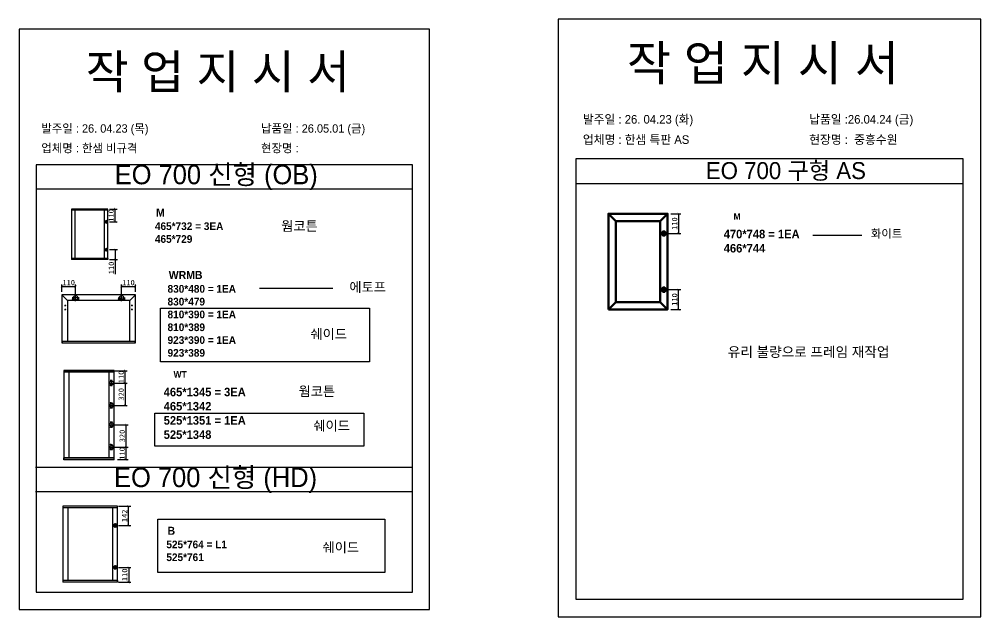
# Model space of a CAD drawing. Header units: millimetres. Extents: x -44117 to 256353, y -2095463 to 65325.
# Drawn here: x 110817 to 115324, y -895262 to -892461 of the extents above; entities that cross this region are included whole.
import ezdxf

# ---------------------------------------------------------------- set-up
doc = ezdxf.new("R2010")
doc.units = ezdxf.units.MM
doc.header["$LTSCALE"] = 10
doc.layers.add('Layer1', color=7, linetype='Continuous', lineweight=70)
doc.styles.add('MtX_Gulim', font='')
doc.styles.get('MtX_Gulim').set_extended_font_data('Gulim', bold=True)
doc.dimstyles.new('ISO-25', dxfattribs={"dimtxt": 2.5, "dimasz": 2.5, "dimexe": 1, "dimexo": 1, "dimtad": 1, "dimtxsty": 'Standard', "dimblk": 'ARCHTICK', "dimcen": 2.5, "dimadec": 0, "dimazin": 0, "dimtfac": 1, "dimtmove": 0, "dimatfit": 3, "dimfxl": 0, "dimarcsym": 0})

# ---------------------------------------------------------------- blocks, each defined once
blk = doc.blocks.new('_ArchTick')
at = {"color": 0, "linetype": 'ByBlock', "const_width": 0.15}
blk.add_lwpolyline([(-0.5, -0.5), (0.5, 0.5)], dxfattribs=at)
blk = doc.blocks.new('*D5890')
at = {"color": 0, "lineweight": -2}
for p, q in [((111239.9, -893350.4), (111276.1, -893350.4)), ((111266.1, -893410.5), (111266.1, -893350.4)), ((111239.9, -893410.5), (111276.1, -893410.5))]:
    blk.add_line(p, q, dxfattribs=at)
at = {"layer": 'Defpoints', "color": 0}
for p in [(111224.9, -893350.4), (111266.1, -893350.4), (111224.9, -893410.5)]:
    blk.add_point(p, dxfattribs=at)
at = {"color": 0, "lineweight": -2, "xscale": 10, "yscale": 10, "zscale": 10}
for p, rotation in [((111266.1, -893350.4), 90), ((111266.1, -893410.5), 270)]:
    blk.add_blockref('_ArchTick', p, dxfattribs=dict(at, rotation=rotation))
at = {"color": 0, "insert": (111247.4, -893380.5), "char_height": 25, "attachment_point": 5, "rotation": 90}
blk.add_mtext('110', dxfattribs=at)
blk = doc.blocks.new('*D5891')
at = {"color": 0, "lineweight": -2}
for p, q in [((111239.9, -893541), (111276.8, -893541)), ((111266.8, -893541), (111266.8, -893587.3)), ((111239.9, -893587.3), (111276.8, -893587.3)), ((111266.8, -893587.3), (111266.8, -893655.6))]:
    blk.add_line(p, q, dxfattribs=at)
at = {"layer": 'Defpoints', "color": 0}
for p in [(111224.9, -893541), (111224.9, -893587.3), (111266.8, -893587.3)]:
    blk.add_point(p, dxfattribs=at)
at = {"color": 0, "lineweight": -2, "xscale": 10, "yscale": 10, "zscale": 10}
for p, rotation in [((111266.8, -893541), 90), ((111266.8, -893587.3), 270)]:
    blk.add_blockref('_ArchTick', p, dxfattribs=dict(at, rotation=rotation))
at = {"color": 0, "insert": (111248, -893626.5), "char_height": 25, "attachment_point": 5, "rotation": 90}
blk.add_mtext('110', dxfattribs=at)
blk = doc.blocks.new('*D5892')
at = {"color": 0, "lineweight": -2}
for p, q in [((111016.4, -893738.7), (111016.4, -893704.1)), ((111016.4, -893714.1), (111080.9, -893714.1)), ((111080.9, -893751.4), (111080.9, -893704.1))]:
    blk.add_line(p, q, dxfattribs=at)
at = {"layer": 'Defpoints', "color": 0}
for p in [(111080.9, -893714.1), (111016.4, -893753.7), (111080.9, -893766.4)]:
    blk.add_point(p, dxfattribs=at)
at = {"color": 0, "lineweight": -2, "xscale": 10, "yscale": 10, "zscale": 10, "rotation": 180}
blk.add_blockref('_ArchTick', (111016.4, -893714.1), dxfattribs=at)
at = {"color": 0, "lineweight": -2, "xscale": 10, "yscale": 10, "zscale": 10}
blk.add_blockref('_ArchTick', (111080.9, -893714.1), dxfattribs=at)
at = {"color": 0, "insert": (111048.6, -893695.3), "char_height": 25, "attachment_point": 5}
blk.add_mtext('110', dxfattribs=at)
blk = doc.blocks.new('*D5893')
at = {"color": 0, "lineweight": -2}
for p, q in [((111296.4, -893751.4), (111296.4, -893704.1)), ((111296.4, -893714.1), (111361, -893714.1)), ((111361, -893738.7), (111361, -893704.1))]:
    blk.add_line(p, q, dxfattribs=at)
at = {"layer": 'Defpoints', "color": 0}
for p in [(111361, -893714.1), (111361, -893753.7), (111296.4, -893766.4)]:
    blk.add_point(p, dxfattribs=at)
at = {"color": 0, "lineweight": -2, "xscale": 10, "yscale": 10, "zscale": 10, "rotation": 180}
blk.add_blockref('_ArchTick', (111296.4, -893714.1), dxfattribs=at)
at = {"color": 0, "lineweight": -2, "xscale": 10, "yscale": 10, "zscale": 10}
blk.add_blockref('_ArchTick', (111361, -893714.1), dxfattribs=at)
at = {"color": 0, "insert": (111328.7, -893695.3), "char_height": 25, "attachment_point": 5}
blk.add_mtext('110', dxfattribs=at)
blk = doc.blocks.new('*D5894')
at = {"color": 0, "lineweight": -2}
for p, q in [((111265.3, -894108.4), (111323.3, -894108.4)), ((111313.3, -894166.3), (111313.3, -894108.4)), ((111265.3, -894166.3), (111323.3, -894166.3))]:
    blk.add_line(p, q, dxfattribs=at)
at = {"layer": 'Defpoints', "color": 0}
for p in [(111250.3, -894108.4), (111313.3, -894108.4), (111250.3, -894166.3)]:
    blk.add_point(p, dxfattribs=at)
at = {"color": 0, "lineweight": -2, "xscale": 10, "yscale": 10, "zscale": 10}
for p, rotation in [((111313.3, -894108.4), 90), ((111313.3, -894166.3), 270)]:
    blk.add_blockref('_ArchTick', p, dxfattribs=dict(at, rotation=rotation))
at = {"color": 0, "insert": (111294.5, -894137.4), "char_height": 25, "attachment_point": 5, "rotation": 90}
blk.add_mtext('110', dxfattribs=at)
blk = doc.blocks.new('*D5895')
at = {"color": 0, "lineweight": -2}
for p, q in [((111265.3, -894466.8), (111327.8, -894466.8)), ((111317.8, -894525.4), (111317.8, -894466.8)), ((111277, -894525.4), (111327.8, -894525.4))]:
    blk.add_line(p, q, dxfattribs=at)
at = {"layer": 'Defpoints', "color": 0}
for p in [(111250.3, -894466.8), (111317.8, -894466.8), (111262, -894525.4)]:
    blk.add_point(p, dxfattribs=at)
at = {"color": 0, "lineweight": -2, "xscale": 10, "yscale": 10, "zscale": 10}
for p, rotation in [((111317.8, -894466.8), 90), ((111317.8, -894525.4), 270)]:
    blk.add_blockref('_ArchTick', p, dxfattribs=dict(at, rotation=rotation))
at = {"color": 0, "insert": (111299.1, -894496.1), "char_height": 25, "attachment_point": 5, "rotation": 90}
blk.add_mtext('110', dxfattribs=at)
blk = doc.blocks.new('*D5896')
at = {"color": 0, "lineweight": -2}
for p, q in [((111265.3, -894361.7), (111327.8, -894361.7)), ((111317.8, -894466.8), (111317.8, -894361.7)), ((111265.3, -894466.8), (111327.8, -894466.8))]:
    blk.add_line(p, q, dxfattribs=at)
at = {"layer": 'Defpoints', "color": 0}
for p in [(111250.3, -894361.7), (111317.8, -894361.7), (111250.3, -894466.8)]:
    blk.add_point(p, dxfattribs=at)
at = {"color": 0, "lineweight": -2, "xscale": 10, "yscale": 10, "zscale": 10}
for p, rotation in [((111317.8, -894361.7), 90), ((111317.8, -894466.8), 270)]:
    blk.add_blockref('_ArchTick', p, dxfattribs=dict(at, rotation=rotation))
at = {"color": 0, "insert": (111299.1, -894414.3), "char_height": 25, "attachment_point": 5, "rotation": 90}
blk.add_mtext('320', dxfattribs=at)
blk = doc.blocks.new('*D5897')
at = {"color": 0, "lineweight": -2}
for p, q in [((111265.3, -894166.3), (111323.3, -894166.3)), ((111313.3, -894166.3), (111313.3, -894271.5)), ((111265.3, -894271.5), (111323.3, -894271.5))]:
    blk.add_line(p, q, dxfattribs=at)
at = {"layer": 'Defpoints', "color": 0}
for p in [(111250.3, -894166.3), (111250.3, -894271.5), (111313.3, -894271.5)]:
    blk.add_point(p, dxfattribs=at)
at = {"color": 0, "lineweight": -2, "xscale": 10, "yscale": 10, "zscale": 10}
for p, rotation in [((111313.3, -894166.3), 90), ((111313.3, -894271.5), 270)]:
    blk.add_blockref('_ArchTick', p, dxfattribs=dict(at, rotation=rotation))
at = {"color": 0, "insert": (111294.5, -894218.9), "char_height": 25, "attachment_point": 5, "rotation": 90}
blk.add_mtext('320', dxfattribs=at)
blk = doc.blocks.new('*D5898')
at = {"color": 0, "lineweight": -2}
for p, q in [((111281.9, -894743.2), (111339, -894743.2)), ((111329, -894833.8), (111329, -894743.2)), ((111281.9, -894833.8), (111339, -894833.8))]:
    blk.add_line(p, q, dxfattribs=at)
at = {"layer": 'Defpoints', "color": 0}
for p in [(111266.9, -894743.2), (111329, -894743.2), (111266.9, -894833.8)]:
    blk.add_point(p, dxfattribs=at)
at = {"color": 0, "lineweight": -2, "xscale": 10, "yscale": 10, "zscale": 10}
for p, rotation in [((111329, -894743.2), 90), ((111329, -894833.8), 270)]:
    blk.add_blockref('_ArchTick', p, dxfattribs=dict(at, rotation=rotation))
at = {"color": 0, "insert": (111310.3, -894788.5), "char_height": 25, "attachment_point": 5, "rotation": 90}
blk.add_mtext('142', dxfattribs=at)
blk = doc.blocks.new('*D5899')
at = {"color": 0, "lineweight": -2}
for p, q in [((111281.9, -895030.3), (111340, -895030.3)), ((111330, -895030.3), (111330, -895100)), ((111281.9, -895100), (111340, -895100))]:
    blk.add_line(p, q, dxfattribs=at)
at = {"layer": 'Defpoints', "color": 0}
for p in [(111266.9, -895030.3), (111266.9, -895100), (111330, -895100)]:
    blk.add_point(p, dxfattribs=at)
at = {"color": 0, "lineweight": -2, "xscale": 10, "yscale": 10, "zscale": 10}
for p, rotation in [((111330, -895030.3), 90), ((111330, -895100), 270)]:
    blk.add_blockref('_ArchTick', p, dxfattribs=dict(at, rotation=rotation))
at = {"color": 0, "insert": (111311.2, -895065.1), "char_height": 25, "attachment_point": 5, "rotation": 90}
blk.add_mtext('110', dxfattribs=at)
blk = doc.blocks.new('*D5904')
at = {"color": 0, "lineweight": -2}
for p, q in [((113871.1, -893372.4), (113917.8, -893372.4)), ((113907.8, -893372.4), (113907.8, -893465.1)), ((113853.4, -893465.1), (113917.8, -893465.1))]:
    blk.add_line(p, q, dxfattribs=at)
at = {"layer": 'Defpoints', "color": 0}
for p in [(113856.1, -893372.4), (113838.4, -893465.1), (113907.8, -893465.1)]:
    blk.add_point(p, dxfattribs=at)
at = {"color": 0, "lineweight": -2, "xscale": 10, "yscale": 10, "zscale": 10}
for p, rotation in [((113907.8, -893372.4), 90), ((113907.8, -893465.1), 270)]:
    blk.add_blockref('_ArchTick', p, dxfattribs=dict(at, rotation=rotation))
at = {"color": 0, "insert": (113889, -893418.7), "char_height": 25, "attachment_point": 5, "rotation": 90}
blk.add_mtext('110', dxfattribs=at)
blk = doc.blocks.new('*D5905')
at = {"color": 0, "lineweight": -2}
for p, q in [((113853.4, -893728.2), (113917.8, -893728.2)), ((113907.8, -893821), (113907.8, -893728.2)), ((113871.1, -893821), (113917.8, -893821))]:
    blk.add_line(p, q, dxfattribs=at)
at = {"layer": 'Defpoints', "color": 0}
for p in [(113838.4, -893728.2), (113907.8, -893728.2), (113856.1, -893821)]:
    blk.add_point(p, dxfattribs=at)
at = {"color": 0, "lineweight": -2, "xscale": 10, "yscale": 10, "zscale": 10}
for p, rotation in [((113907.8, -893728.2), 90), ((113907.8, -893821), 270)]:
    blk.add_blockref('_ArchTick', p, dxfattribs=dict(at, rotation=rotation))
at = {"color": 0, "insert": (113889, -893774.6), "char_height": 25, "attachment_point": 5, "rotation": 90}
blk.add_mtext('110', dxfattribs=at)

msp = doc.modelspace()

# ---------------------------------------------------------------- linework, layer by layer
for p, q in [((115241.82223, -893115.28434), (113426.32184, -893115.28434)), ((112659.60765, -893142.82441), (110896.68404, -893142.82441)), ((112659.60765, -893257.29997), (110896.68404, -893257.29997)), ((115241.82223, -893233.17398), (113426.32184, -893233.17398)), ((111061.65159, -893350.54683), (111061.65159, -893587.14635)), ((111232.23998, -893350.85321), (111061.65159, -893350.85321)), ((111232.06977, -893350.37661), (111061.8218, -893350.37661)), ((111231.38891, -893355.48308), (111231.38891, -893350.37661)), ((111232.23998, -893587.14635), (111232.23998, -893350.54683)), ((111232.23998, -893355.48308), (111061.65159, -893355.48308)), ((111076.80077, -893355.14265), (111076.80077, -893582.21011)), ((111216.92059, -893582.21011), (111216.92059, -893355.48308)), ((114765.98541, -893473.89217), (114536.99343, -893473.89217)), ((111232.23998, -893582.21011), (111061.65159, -893582.21011)), ((111232.23998, -893586.83997), (111061.65159, -893586.83997)), ((111232.06977, -893587.31657), (111061.8218, -893587.31657)), ((111062.50267, -893587.31657), (111062.50267, -893582.21011)), ((111231.38891, -893582.21011), (111231.38891, -893587.31657)), ((111016.0801, -893753.6724), (111016.0801, -893978.01272)), ((111042.42086, -893780.01315), (111016.16679, -893753.46312)), ((111360.96594, -893753.37643), (111016.37607, -893753.37643)), ((111080.89611, -893782.54224), (111080.89611, -893750.25541)), ((111296.4459, -893782.54224), (111296.4459, -893750.25541)), ((111334.92115, -893780.01315), (111361.17522, -893753.46312)), ((111361.2619, -893978.01272), (111361.2619, -893753.6724)), ((112286.23135, -893723.48798), (111943.48464, -893723.48798)), ((111029.39847, -893803.0983), (111035.31774, -893803.0983)), ((111032.3581, -893800.13867), (111032.3581, -893806.05794)), ((111042.42086, -893780.01315), (111042.42086, -893970.02171)), ((111334.92115, -893780.01315), (111042.42086, -893780.01315)), ((111097.03954, -893766.39883), (111064.7527, -893766.39883)), ((111069.94547, -893772.3181), (111065.21005, -893772.3181)), ((111067.57776, -893769.95039), (111067.57776, -893774.68581)), ((111096.58218, -893772.3181), (111091.84676, -893772.3181)), ((111094.21447, -893769.95039), (111094.21447, -893774.68581)), ((111280.30248, -893766.39883), (111312.58931, -893766.39883)), ((111285.49525, -893772.3181), (111280.75984, -893772.3181)), ((111283.12755, -893769.95039), (111283.12755, -893774.68581)), ((111312.13197, -893772.3181), (111307.39655, -893772.3181)), ((111309.76426, -893769.95039), (111309.76426, -893774.68581)), ((111334.92115, -893969.42978), (111334.92115, -893780.01315)), ((111347.94355, -893803.0983), (111342.02428, -893803.0983)), ((111344.98392, -893800.13867), (111344.98392, -893806.05794)), ((111029.39847, -893822.03996), (111035.31774, -893822.03996)), ((111032.3581, -893819.08033), (111032.3581, -893824.9996)), ((111347.94355, -893822.03996), (111342.02428, -893822.03996)), ((111344.98392, -893819.08033), (111344.98392, -893824.9996)), ((111016.0801, -893969.42978), (111361.2619, -893969.42978)), ((111016.0801, -893977.47999), (111360.96594, -893977.47999)), ((111016.37607, -893978.30869), (111360.96594, -893978.30869)), ((111017.55992, -893969.42978), (111017.55992, -893978.30869)), ((111359.78209, -893978.30869), (111359.78209, -893969.42978)), ((111025.05943, -894107.95488), (111025.05943, -894525.16275)), ((111262.053, -894108.4342), (111025.05943, -894108.4342)), ((111262.053, -894115.67714), (111025.05943, -894115.67714)), ((111261.78672, -894107.6886), (111025.32572, -894107.6886)), ((111026.39086, -894107.6886), (111026.39086, -894115.67714)), ((111048.75879, -894115.14458), (111048.75879, -894517.44049)), ((111238.08736, -894517.44049), (111238.08736, -894115.67714)), ((111260.72158, -894115.67714), (111260.72158, -894107.6886)), ((111262.053, -894525.16275), (111262.053, -894107.95488)), ((111247.67362, -894154.28846), (111243.41306, -894154.28846)), ((111245.54334, -894152.15818), (111245.54334, -894156.41873)), ((111250.33647, -894180.79587), (111250.33647, -894151.74669)), ((111235.81188, -894166.27128), (111264.86106, -894166.27128)), ((111247.67362, -894178.2541), (111243.41306, -894178.2541)), ((111245.54334, -894176.12382), (111245.54334, -894180.38438)), ((111235.81188, -894271.45382), (111264.86106, -894271.45382)), ((111247.67362, -894259.47099), (111243.41306, -894259.47099)), ((111247.67362, -894283.43664), (111243.41306, -894283.43664)), ((111245.54334, -894257.34071), (111245.54334, -894261.60127)), ((111245.54334, -894281.30636), (111245.54334, -894285.56691)), ((111250.33647, -894256.92923), (111250.33647, -894285.97841)), ((111235.81188, -894361.66382), (111264.86106, -894361.66382)), ((111247.67362, -894349.68099), (111243.41306, -894349.68099)), ((111247.67362, -894373.64663), (111243.41306, -894373.64663)), ((111245.54334, -894347.55071), (111245.54334, -894351.81127)), ((111245.54334, -894371.51635), (111245.54334, -894375.77691)), ((111250.33647, -894347.13923), (111250.33647, -894376.18841)), ((111235.81188, -894466.84635), (111264.86106, -894466.84635)), ((111247.67362, -894454.86352), (111243.41306, -894454.86352)), ((111247.67362, -894478.82916), (111243.41306, -894478.82916)), ((111245.54334, -894452.73324), (111245.54334, -894456.99379)), ((111245.54334, -894476.69888), (111245.54334, -894480.95944)), ((111250.33647, -894452.32176), (111250.33647, -894481.37094)), ((111262.053, -894517.44049), (111025.05943, -894517.44049)), ((111262.053, -894524.68344), (111025.05943, -894524.68344)), ((111261.78672, -894525.42904), (111025.32572, -894525.42904)), ((111026.39086, -894525.42904), (111026.39086, -894517.44049)), ((111260.72158, -894517.44049), (111260.72158, -894525.42904)), ((112656.49859, -894562.50489), (110893.57499, -894562.50489)), ((112656.49859, -894676.98045), (110893.57499, -894676.98045)), ((111021.10732, -894743.46684), (111021.10732, -895099.72322)), ((111277.96837, -894743.92818), (111021.10732, -894743.92818)), ((111277.96837, -894750.89953), (111021.10732, -894750.89953)), ((111277.71207, -894743.21054), (111021.36362, -894743.21054)), ((111043.91798, -894750.38693), (111043.91798, -895092.29054)), ((111254.90141, -895092.29054), (111254.90141, -894750.89953)), ((111276.68687, -894750.89953), (111276.68687, -894743.21054)), ((111277.96837, -895099.72322), (111277.96837, -894743.46684)), ((111277.96837, -895092.29054), (111021.10732, -895092.29054)), ((111277.96837, -895099.26189), (111021.10732, -895099.26189)), ((111277.71207, -895099.97953), (111021.36362, -895099.97953)), ((111022.38881, -895099.97953), (111022.38881, -895092.29054)), ((111276.68687, -895092.29054), (111276.68687, -895099.97953))]:
    msp.add_line(p, q)
at = {"color": 1}
for p in [(110300.49669, 21924.9366), (110300.49669, 14161.07811), (110300.49669, 18584.38997), (110300.49669, 10820.53148), (110300.49669, 18627.87121), (110300.49669, 10864.01272), (110300.49669, 15287.32457), (110300.49669, 7523.46608), (110300.49669, 3746.75115), (110300.49669, 21924.9366), (110300.49669, 14161.07811), (110300.49669, 18584.38997), (110300.49669, 10820.53148), (110300.49669, 18627.87121), (110300.49669, 10864.01272), (110300.49669, 15287.32457), (110300.49669, 7523.46608), (110300.49669, 3746.75115), (110300.49669, 21924.9366), (110300.49669, 14161.07811), (110300.49669, 18584.38997), (110300.49669, 10820.53148), (110300.49669, 18627.87121), (110300.49669, 10864.01272), (110300.49669, 15287.32457), (110300.49669, 7523.46608), (110300.49669, 3746.75115), (110300.49669, 21924.9366), (110300.49669, 14161.07811), (110300.49669, 18584.38997), (110300.49669, 10820.53148), (110300.49669, 18627.87121), (110300.49669, 10864.01272), (110300.49669, 15287.32457), (110300.49669, 7523.46608), (110300.49669, 3746.75115), (110300.49669, 21924.9366), (110300.49669, 14161.07811), (110300.49669, 18584.38997), (110300.49669, 10820.53148), (110300.49669, 18627.87121), (110300.49669, 10864.01272), (110300.49669, 15287.32457), (110300.49669, 7523.46608), (110300.49669, 3746.75115), (110300.49669, 21924.9366), (110300.49669, 14161.07811), (110300.49669, 18584.38997), (110300.49669, 10820.53148), (110300.49669, 18627.87121), (110300.49669, 10864.01272), (110300.49669, 15287.32457), (110300.49669, 7523.46608), (110300.49669, 3746.75115), (110300.49669, 21924.9366), (110300.49669, 14161.07811), (110300.49669, 18584.38997), (110300.49669, 10820.53148), (110300.49669, 18627.87121), (110300.49669, 10864.01272), (110300.49669, 15287.32457), (110300.49669, 7523.46608), (110300.49669, 3746.75115), (110300.49669, 21924.9366), (110300.49669, 14161.07811), (110300.49669, 18584.38997), (110300.49669, 10820.53148), (110300.49669, 18627.87121), (110300.49669, 10864.01272), (110300.49669, 15287.32457), (110300.49669, 7523.46608), (110300.49669, 3746.75115), (110300.49669, 21924.9366), (110300.49669, 14161.07811), (110300.49669, 18584.38997), (110300.49669, 10820.53148), (110300.49669, 18627.87121), (110300.49669, 10864.01272), (110300.49669, 15287.32457), (110300.49669, 7523.46608), (110300.49669, 3746.75115), (110300.49669, 21924.9366), (110300.49669, 14161.07811), (110300.49669, 18584.38997), (110300.49669, 10820.53148), (110300.49669, 18627.87121), (110300.49669, 10864.01272), (110300.49669, 15287.32457), (110300.49669, 7523.46608), (110300.49669, 3746.75115), (110300.49669, 12702.87182), (110300.49669, 4939.01333), (110300.49669, 9362.32519), (110300.49669, 1598.4667), (110300.49669, 9405.80642), (110300.49669, 1641.94794), (110300.49669, 6065.25979), (110300.49669, -1698.5987), (110300.49669, -5475.31363), (110300.49669, 12702.87182), (110300.49669, 4939.01333), (110300.49669, 9362.32519), (110300.49669, 1598.4667), (110300.49669, 9405.80642), (110300.49669, 1641.94794), (110300.49669, 6065.25979), (110300.49669, -1698.5987), (110300.49669, -5475.31363), (110300.49669, 12702.87182), (110300.49669, 4939.01333), (110300.49669, 9362.32519), (110300.49669, 1598.4667), (110300.49669, 9405.80642), (110300.49669, 1641.94794), (110300.49669, 6065.25979), (110300.49669, -1698.5987), (110300.49669, -5475.31363), (110300.49669, 12702.87182), (110300.49669, 4939.01333), (110300.49669, 9362.32519), (110300.49669, 1598.4667), (110300.49669, 9405.80642), (110300.49669, 1641.94794), (110300.49669, 6065.25979), (110300.49669, -1698.5987), (110300.49669, -5475.31363), (110300.49669, 12702.87182), (110300.49669, 4939.01333), (110300.49669, 9362.32519), (110300.49669, 1598.4667), (110300.49669, 9405.80642), (110300.49669, 1641.94794), (110300.49669, 6065.25979), (110300.49669, -1698.5987), (110300.49669, -5475.31363)]:
    msp.add_xline(p, (0, 1), dxfattribs=at)
for points in [[(113343.7991, -895261.85453), (115324.34498, -895261.85453), (115324.34498, -892460.79678), (113343.7991, -892460.79678)], [(110816.55115, -895227.23005), (112739.74054, -895227.23005), (112739.74054, -892507.29076), (110816.55115, -892507.29076)], [(111478.82485, -893814.52217), (112458.55784, -893814.52217), (112458.55784, -894066.12128), (111478.82485, -894066.12128)], [(111452.16282, -894307.12116), (112431.89581, -894307.12116), (112431.89581, -894461.97499), (111452.16282, -894461.97499)], [(111465.82605, -894804.93058), (112530.35701, -894804.93058), (112530.35701, -895054.20092), (111465.82605, -895054.20092)]]:
    msp.add_lwpolyline(points, close=True)
for points in [[(113426.32184, -893115.28434), (113426.32184, -895179.33178), (115241.82223, -895179.33178), (115241.82223, -893115.28434)], [(110896.68404, -893142.82441), (110896.68404, -895147.09715), (112659.60765, -895147.09715), (112659.60765, -893142.82441)]]:
    msp.add_lwpolyline(points)
for centre, radius in [((111080.89611, -893766.39883), 10.35872), ((111296.4459, -893766.39883), 10.35872), ((111032.3581, -893803.0983), 0.88789), ((111067.57776, -893772.3181), 0.94708), ((111094.21447, -893772.3181), 0.94708), ((111283.12755, -893772.3181), 0.94708), ((111309.76426, -893772.3181), 0.94708), ((111344.98392, -893803.0983), 0.88789), ((111032.3581, -893822.03996), 0.88789), ((111344.98392, -893822.03996), 0.88789), ((111250.33647, -894166.27128), 9.31997), ((111245.54334, -894154.28846), 0.85211), ((111245.54334, -894178.2541), 0.85211), ((111250.33647, -894271.45382), 9.31997), ((111245.54334, -894259.47099), 0.85211), ((111245.54334, -894283.43664), 0.85211), ((111250.33647, -894361.66382), 9.31997), ((111245.54334, -894349.68099), 0.85211), ((111245.54334, -894373.64663), 0.85211), ((111250.33647, -894466.84635), 9.31997), ((111245.54334, -894454.86352), 0.85211), ((111245.54334, -894478.82916), 0.85211)]:
    msp.add_circle(centre, radius)
for centre, radius, start, end in [((111232.06977, -893350.54683), 0.17022, 0, 90), ((111061.8218, -893587.14636), 0.17022, 180, 270), ((111232.06977, -893587.14636), 0.17022, 270, 0), ((111016.37607, -893753.6724), 0.29596, 90, 180), ((111360.96594, -893753.6724), 0.29596, 0, 90), ((111016.37607, -893978.01272), 0.29596, 180, 270), ((111360.96594, -893978.01272), 0.29596, 270, 0), ((111025.32572, -894107.95488), 0.26628, 90, 180), ((111261.78672, -894107.95488), 0.26628, 0, 90), ((111025.32572, -894525.16275), 0.26628, 180, 270), ((111261.78672, -894525.16275), 0.26628, 270, 0), ((111277.71207, -894743.46684), 0.2563, 0, 90), ((111021.36362, -895099.72323), 0.2563, 180, 270), ((111277.71207, -895099.72323), 0.2563, 270, 0)]:
    msp.add_arc(centre, radius, start, end)
at = {"layer": 'Layer1'}
for p, q in [((113613.60895, -893406.99765), (113578.97232, -893372.36102)), ((113821.42876, -893406.99765), (113856.0654, -893372.36102)), ((111224.87807, -893404.27007), (111224.87807, -893416.81704)), ((113838.37614, -893450.72586), (113838.37614, -893479.52007)), ((111224.87807, -893547.30337), (111224.87807, -893534.7564)), ((113838.37614, -893742.60886), (113838.37614, -893713.81464)), ((113578.97232, -893820.9737), (113613.60895, -893786.33706)), ((113856.0654, -893820.9737), (113821.42876, -893786.33706)), ((113821.42876, -893786.33706), (113856.0654, -893820.9737)), ((111266.88327, -894824.35986), (111266.88327, -894843.25228)), ((111266.88327, -895039.73021), (111266.88327, -895020.83779))]:
    msp.add_line(p, q, dxfattribs=at)
for points in [[(113578.97232, -893820.9737), (113856.0654, -893820.9737), (113856.0654, -893372.36102), (113578.97232, -893372.36102)], [(111231.15155, -893410.54356), (111218.60458, -893410.54356)], [(113613.60895, -893786.33706), (113821.42876, -893786.33706), (113821.42876, -893406.99765), (113613.60895, -893406.99765)], [(113852.77325, -893465.12296), (113823.97904, -893465.12296)], [(111231.15155, -893541.02988), (111218.60458, -893541.02988)], [(113852.77325, -893728.21175), (113823.97904, -893728.21175)], [(111276.32948, -894833.80607), (111257.43706, -894833.80607)], [(111276.32948, -895030.284), (111257.43706, -895030.284)]]:
    msp.add_lwpolyline(points, close=True, dxfattribs=at)
for centre, radius in [((111224.87807, -893410.54356), 4.18232), ((113838.37614, -893465.12296), 9.59807), ((111224.87807, -893541.02988), 4.18232), ((113838.37614, -893728.21175), 9.59807), ((111266.88327, -894833.80607), 6.29747), ((111266.88327, -895030.284), 6.29747)]:
    msp.add_circle(centre, radius, dxfattribs=at)

# ---------------------------------------------------------------- texts
at = {"linetype": 'Continuous', "style": 'MtX_Gulim'}
for s, height, p in [('M', 37.49849, (111458.24554, -893385.61376)), ('M', 30.31593, (114165.50556, -893400.31679)), ('WRMB', 37.498494, (111517.5383, -893678.49151)), ('WT', 30.315933, (111540.02054, -894140.84964)), ('B', 37.49849, (111511.88331, -894877.45307))]:
    msp.add_text(s, height=height, dxfattribs=at).set_placement(p)
at = {"attachment_point": 1}
for s, width, gutter_width, heights, insert, char_height in [('{\\fGulim|b0|i0|c129|p50;작 업 지 시 서}', 3898.9872873, 14.7362, [-183.72574], (113665.40981, -892583.59359), 165.0454901), ('{\\fGulim|b0|i0|c129|p50;작 업 지 시 서}', 3786.0728481, 14.30944, [-178.40505], (111128.84804, -892626.53138), 160.2657825), ('\\pt11;{\\fGulim|b0|i0|c129|p50;발주일 : 26. 04.23 (목)}', 3786.0728481, 14.30944, [39.49878], (110920.00515, -892953.2751), 39.2651167), ('{\\fGulim|b0|i0|c129|p50;납품일 : 26.05.01 (금)}', 3786.0728481, 14.30944, [40.16974], (111950.25998, -892953.2751), 39.2651167), ('\\pt11;{\\fGulim|b0|i0|c129|p50;발주일 : 26. 04.23 (화)}', 3898.9872873, 14.7362, [40.67678], (113458.85614, -892909.81828), 40.4361451), ('{\\A1;\\fGulim|b0|i0|c129|p50;납품일 :26.04.24 (금)}', 3898.9872873, 14.7362, [41.36774], (114519.83691, -892909.81828), 40.4361451), ('{\\fGulim|b0|i0|c129|p50;업체명 : 한샘 특판 AS}', 3898.9872873, 14.7362, [42.57324], (113458.85614, -893004.90356), 40.4361451), ('{\\fGulim|b0|i0|c129|p50;현장명 :  중흥수원}', 3898.9872873, 14.7362, [45.12049], (114519.83691, -893004.90356), 40.4361451), ('{\\fGulim|b0|i0|c129|p50;업체명 : 한샘 비규격}', 3786.0728481, 14.30944, [41.34032], (110920.00515, -893045.60671), 39.2651167), ('{\\fGulim|b0|i0|c129|p50;현장명 :}', 3786.0728481, 14.30944, [45.21037], (111950.25998, -893045.60671), 39.2651167), ('{\\fGulim|b0|i0|c129|p50;EO 700 구형 AS}', 1882.7812357, 7.11596, [-88.93153], (114035.39261, -893130.47737), 79.6987856), ('{\\fGulim|b0|i0|c129|p50;EO 700 신형 (OB)}', 2155.3243433, 8.14604, [-114.80382], (111264.2317, -893143.11217), 91.2356303), ('{\\f굴림|b1|i0|c129|p50;465*732 = 3EA\\P\\C1;465*729}', 10891.9816234, 140.08053, [-97.15109], (111452.57887, -893412.96535), 36.0207087), ('{\\f굴림|b1|i0|c129|p50;웜코튼}', 13746.5878503, 176.7933, [-49.06916], (112044.84281, -893407.49048), 45.4611341), ('{\\f굴림|b1|i0|c129|p50;화이트}', 11769.5052121, 151.36626, [-43.2475], (114809.37162, -893446.4522), 38.9227538), ('{\\f굴림|b1|i0|c129|p50;470*748 = 1EA\\P\\C1;466*744}', 12072.7918459, 155.2668, [-107.68333], (114119.30834, -893447.79739), 39.9257485), ('{\\f굴림|b1|i0|c129|p50;830*480 = 1EA\\P\\C1;830*479\\P\\C256;810*390 = 1EA\\P\\C1;810*389\\P\\C256;923*390 = 1EA\\P\\C1;923*389}', 10891.9816234, 140.08053, [454.32757], (111511.87163, -893706.56338), 36.0207087), ('{\\f굴림|b1|i0|c129|p50;에토프}', 13746.5878503, 176.7933, [-50.57251], (112364.36844, -893693.58388), 45.4611341), ('{\\f굴림|b1|i0|c129|p50;쉐이드}', 13746.5878503, 176.7933, [-50.51237], (112182.01602, -893913.47509), 45.4611341), ('{\\f굴림|b1|i0|c129|p50;유리 불량으로 프레임 재작업}', 14186.6586776, 182.453, [-52.31561], (114138.47112, -893996.84087), 46.9164857), ('{\\f굴림|b1|i0|c129|p50;465*1345 = 3EA\\P\\C1;465*1342 \\P\\C256;525*1351 = 1EA\\P\\C1;525*1348}', 12072.7918459, 155.2668, [-240.98041], (111493.82332, -894188.33024), 39.9257485), ('{\\f굴림|b1|i0|c129|p50;웜코튼}', 13746.5878503, 176.7933, [-49.06916], (112126.27136, -894182.03885), 45.4611341), ('{\\f굴림|b1|i0|c129|p50;쉐이드}', 13746.5878503, 176.7933, [-50.51237], (112195.49821, -894343.43397), 45.4611341), ('{\\fGulim|b0|i0|c129|p50;EO 700 신형 (HD)}', 2155.3243433, 8.14604, [-114.80382], (111261.12264, -894562.79265), 91.2356303), ('{\\f굴림|b1|i0|c129|p50;525*764 = L1\\P\\C1;525*761}', 10891.9816234, 140.08053, [-97.15109], (111506.21664, -894904.80465), 36.0207087), ('{\\f굴림|b1|i0|c129|p50;쉐이드}', 13746.5878503, 176.7933, [-50.51237], (112238.56775, -894913.40195), 45.4611341)]:
    msp.add_mtext_dynamic_manual_height_columns(s, width=width, gutter_width=gutter_width, heights=heights, dxfattribs=dict(at, insert=insert, char_height=char_height))

# ---------------------------------------------------------------- dimensions: what is measured, and where the dimension line sits
for base, p1, p2, angle, text, picture, middle in [((111266.13321, -893350.37661), (111224.87807, -893410.54356), (111224.87807, -893350.37661), 90, '110', '*D5890', (111247.38321, -893380.46008)), ((113907.7625, -893465.12296), (113856.0654, -893372.36102), (113838.37614, -893465.12296), 90, '110', '*D5904', (113889.0125, -893418.74199)), ((111266.79305, -893587.31657), (111224.87807, -893541.02988), (111224.87807, -893587.31657), 90, '110', '*D5891', (111248.04305, -893626.48324)), ((113907.7625, -893728.21175), (113856.0654, -893820.9737), (113838.37614, -893728.21175), 270, '110', '*D5905', (113889.0125, -893774.59272)), ((111313.2616, -894271.45382), (111250.33647, -894166.27128), (111250.33647, -894271.45382), 90, '320', '*D5897', (111294.5116, -894218.86255)), ((111317.83307, -894361.66382), (111250.33647, -894466.84635), (111250.33647, -894361.66382), 90, '320', '*D5896', (111299.08307, -894414.25508)), ((111317.83307, -894466.84635), (111261.97501, -894525.35105), (111250.33647, -894466.84635), 90, '110', '*D5895', (111299.08307, -894496.0987)), ((111329.00261, -894743.21054), (111266.88327, -894833.80607), (111266.88327, -894743.21054), 90, '142', '*D5898', (111310.25261, -894788.50831)), ((111329.99616, -895099.97953), (111266.88327, -895030.284), (111266.88327, -895099.97953), 90, '110', '*D5899', (111311.24616, -895065.13176))]:
    dim = msp.add_linear_dim(base=base, p1=p1, p2=p2, angle=angle, text=text, dimstyle='ISO-25', override={"dimscale": 10, "dimasz": 1, "dimexo": 1.5, "dimtxsty": 'Standard'})
    dim.commit()
    dim.dimension.update_dxf_attribs({"geometry": picture, "text_midpoint": middle})
for base, p1, p2, picture, middle in [((111080.89612, -893714.092), (111016.37607, -893753.6724), (111080.89612, -893766.39883), '*D5892', (111048.63609, -893695.342)), ((111360.96594, -893714.092), (111296.4459, -893766.39883), (111360.96594, -893753.6724), '*D5893', (111328.70592, -893695.342))]:
    dim = msp.add_linear_dim(base=base, p1=p1, p2=p2, text='110', dimstyle='ISO-25', override={"dimscale": 10, "dimasz": 1, "dimexo": 1.5, "dimtxsty": 'Standard'})
    dim.commit()
    dim.dimension.update_dxf_attribs({"geometry": picture, "text_midpoint": middle})
dim = msp.add_linear_dim(base=(111313.2616, -894108.4342), p1=(111250.33647, -894166.27128), p2=(111250.33647, -894108.4342), angle=90, text='110', dimstyle='ISO-25', override={"dimscale": 10, "dimasz": 1, "dimexo": 1.5, "dimtxsty": 'Standard'})
dim.commit()
dim.dimension.update_dxf_attribs({"geometry": '*D5894', "text_midpoint": (111313.2616, -894137.35274), "dimtype": 160})

doc.saveas('drawing.dxf')
